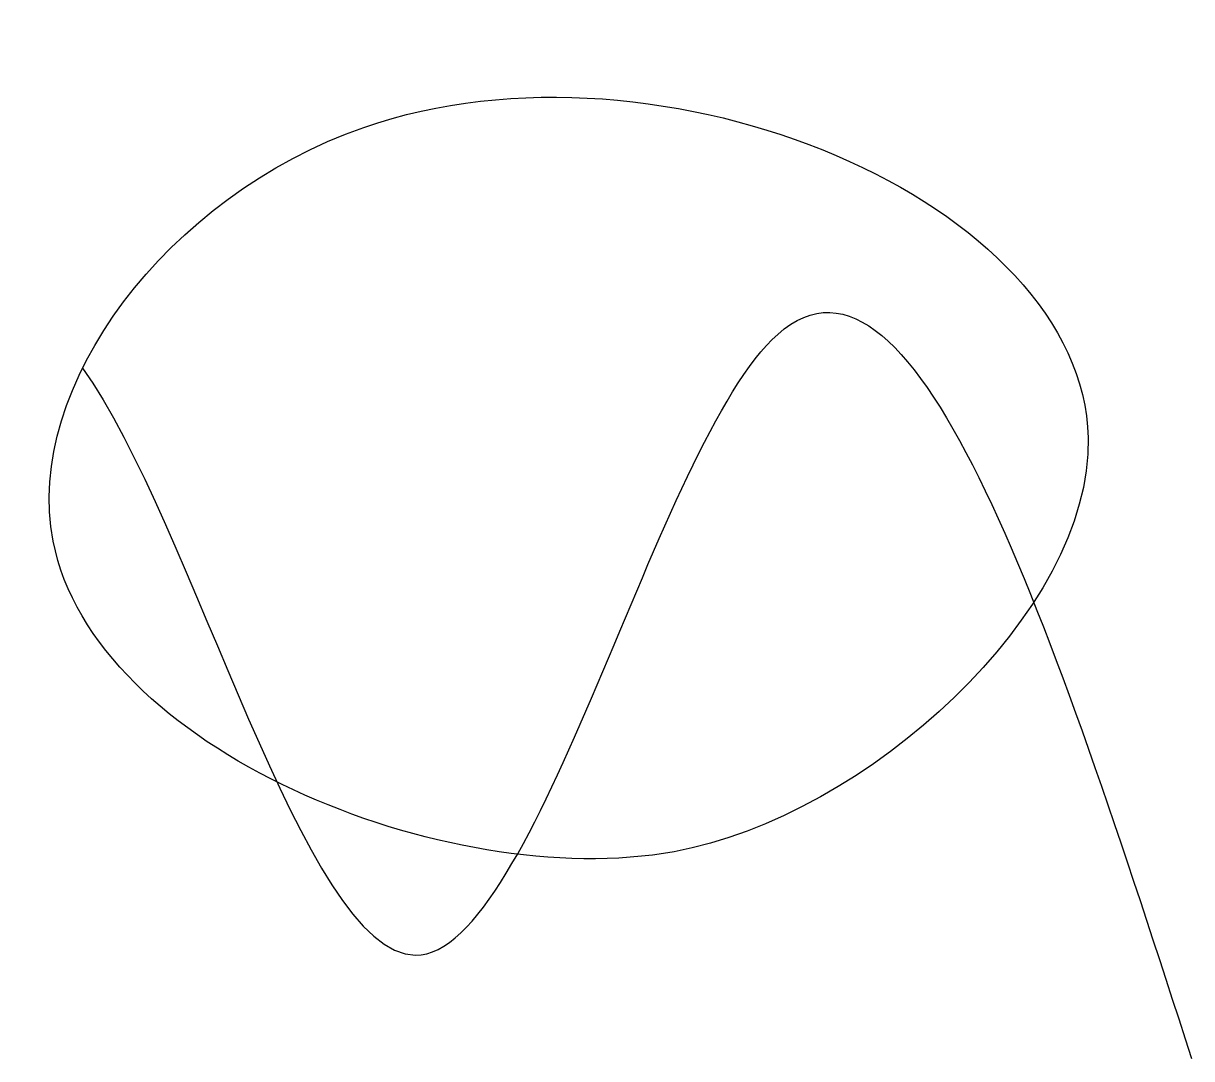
# Model space of a CAD drawing. Header units: millimetres. Extents: x 7.4 to 30, y 2 to 22.
import ezdxf

# ---------------------------------------------------------------- set-up
doc = ezdxf.new("R2010")
doc.units = ezdxf.units.MM
doc.layers.get('0').update_dxf_attribs({"lineweight": 25})

msp = doc.modelspace()

# ---------------------------------------------------------------- linework, layer by layer
for points, knots in [([(20, 6), (23.711, 6.671), (33.94, 15.958), (14.445, 24.292), (3.688, 10.052), (15.599, 5.205), (20, 6)], [0, 0, 0, 0, 11.313708, 26.545255, 36.545255, 49.961663, 49.961663, 49.961663, 49.961663]), ([(8.567, 15.348), (10.697, 12.387), (15.19, -5.128), (22.401, 25.463), (27.344, 10.199), (30, 2)], [17.251653, 17.251653, 17.251653, 17.251653, 30.016959, 43.909403, 60.033919, 60.033919, 60.033919, 60.033919])]:
    msp.add_open_spline(points, degree=3, knots=knots)

doc.saveas('drawing.dxf')
